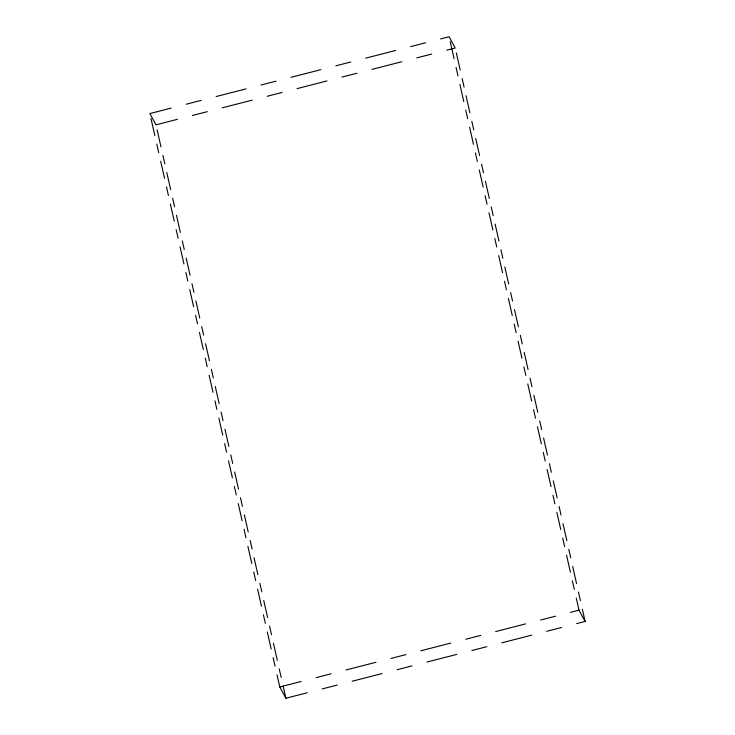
<?xml version="1.0" encoding="UTF-8"?>
<svg xmlns="http://www.w3.org/2000/svg" width="735" height="735" viewBox="0 0 735 735"><rect width="100%" height="100%" fill="white"/><g stroke="black" fill="none" stroke-linecap="round" stroke-linejoin="round"><path stroke-width="1.1" d="M171.255 108.063L149.867 113.557L155.985 124.831L177.374 119.336M186.221 104.223L201.179 100.383M216.145 96.542L246.069 88.861M261.026 85.021L275.992 81.181M290.95 77.34L320.883 69.66M335.84 65.819L350.806 61.979M365.764 58.139L395.687 50.458M410.654 46.617L425.611 42.777M440.577 38.937L449.103 36.75L455.231 48.023L446.696 50.21M192.34 115.496L207.307 111.656M222.264 107.815L252.188 100.135M267.154 96.294L282.111 92.454M297.078 88.613L327.002 80.933M341.959 77.092L356.925 73.252M371.882 69.412L401.806 61.731M416.773 57.89L431.73 54.05M277.003 674.739L279.769 686.977L301.166 681.483M316.123 677.642L331.09 673.802M346.047 669.962L375.971 662.281M390.937 658.441L405.904 654.609M420.861 650.769L450.785 643.088M465.751 639.248L480.708 635.408M495.675 631.567L525.599 623.886M540.556 620.046L555.522 616.206M570.479 612.365L579.015 610.169L585.133 621.442L576.607 623.638M279.769 686.977L285.897 698.25L307.285 692.756M322.252 688.915L337.209 685.075M352.175 681.235L382.099 673.554M397.056 669.723L412.023 665.882M426.98 662.042L456.904 654.361M471.87 650.521L486.827 646.681M501.794 642.84L531.717 635.159M546.684 631.319L561.641 627.479M456.334 52.902L460.211 70.018M462.15 78.581L464.088 87.134M466.027 95.697L469.904 112.813M471.842 121.376L473.781 129.93M475.72 138.492L479.597 155.609M481.535 164.162L483.474 172.725M485.422 181.279L489.299 198.395M491.237 206.958L493.176 215.52M495.114 224.074L498.991 241.19M500.93 249.753L502.869 258.307M504.807 266.869L508.684 283.986M510.623 292.539L512.561 301.102M514.5 309.665L518.377 326.781M520.316 335.335L522.254 343.897M524.193 352.451L528.07 369.567M530.009 378.13L531.947 386.683M533.886 395.246L537.772 412.363M539.711 420.925L541.649 429.479M543.588 438.042L547.465 455.158M549.403 463.712L551.342 472.274M553.28 480.828L557.158 497.944M559.096 506.507L561.035 515.07M562.973 523.623L566.85 540.739M568.789 549.302L570.727 557.856M572.666 566.419L576.543 583.535M578.482 592.088L580.42 600.651M582.359 609.214L585.133 621.442M450.215 41.629L454.092 58.745M456.031 67.308L457.969 75.861M459.908 84.424L463.785 101.54M465.724 110.103L467.662 118.657M469.601 127.219L473.478 144.336M475.416 152.889L477.355 161.452M479.293 170.005L483.171 187.122M485.109 195.685L487.048 204.247M488.986 212.801L492.873 229.917M494.811 238.48L496.75 247.033M498.688 255.596L502.565 272.713M504.504 281.266L506.443 289.829M508.381 298.382L512.258 315.508M514.197 324.062L516.135 332.624M518.074 341.178L521.951 358.294M523.89 366.857L525.828 375.41M527.767 383.973L531.644 401.089M533.582 409.652L535.521 418.206M537.46 426.769L541.346 443.885M543.284 452.438L545.223 461.001M547.162 469.555L551.039 486.671M552.977 495.234L554.916 503.797M556.854 512.35L560.731 529.466M562.67 538.029L564.609 546.583M566.547 555.145L570.424 572.262M572.363 580.815L574.301 589.378M576.24 597.941L579.015 610.169M157.088 129.709L160.965 146.825M162.904 155.379L164.851 163.942M166.79 172.495L170.667 189.621M172.606 198.174L174.544 206.737M176.483 215.291L180.36 232.407M182.298 240.97L184.237 249.523M186.175 258.086L190.053 275.202M191.991 283.765L193.93 292.319M195.868 300.881L199.745 317.998M201.684 326.551L203.623 335.114M205.561 343.668L209.438 360.784M211.377 369.347L213.315 377.909M215.263 386.463L219.14 403.579M221.079 412.142L223.017 420.696M224.956 429.258L228.833 446.375M230.772 454.928L232.71 463.491M234.649 472.054L238.526 489.17M240.464 497.724L242.403 506.286M244.342 514.84L248.219 531.956M250.157 540.519L252.096 549.073M254.034 557.635L257.911 574.752M259.85 583.314L261.789 591.868M263.727 600.431L267.613 617.547M269.552 626.101L271.491 634.663M273.429 643.217L277.306 660.333M279.245 668.896L281.183 677.459M283.122 686.012L285.897 698.25M150.969 118.436L154.846 135.552M156.785 144.106L158.723 152.669M160.662 161.222L164.539 178.348M166.477 186.901L168.416 195.464M170.364 204.018L174.241 221.134M176.179 229.697L178.118 238.25M180.057 246.813L183.934 263.929M185.872 272.492L187.811 281.046M189.749 289.608L193.627 306.725M195.565 315.278L197.504 323.841M199.442 332.395L203.319 349.511M205.258 358.074L207.196 366.627M209.135 375.19L213.012 392.306M214.951 400.869L216.889 409.423M218.828 417.985L222.714 435.102M224.653 443.655L226.591 452.218M228.53 460.771L232.407 477.897M234.346 486.451L236.284 495.013M238.223 503.567L242.1 520.683M244.038 529.246L245.977 537.799M247.915 546.362L251.793 563.479M253.731 572.041L255.67 580.595M257.608 589.158L261.485 606.274M263.424 614.827L265.363 623.39M267.301 631.944L271.187 649.06M273.126 657.623L275.065 666.186"/></g></svg>
